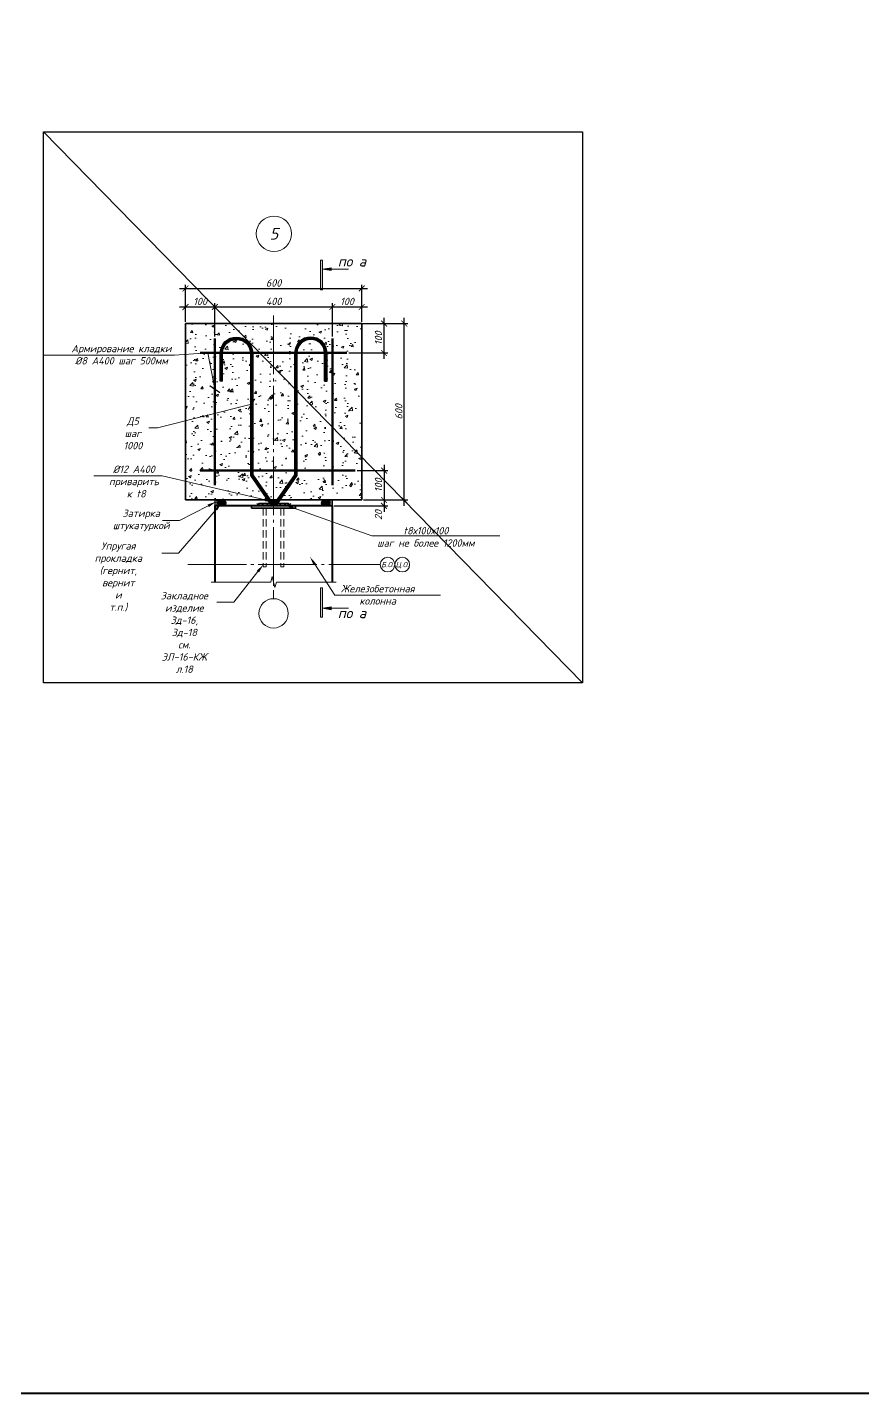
# Model space of a CAD drawing. Header units: millimetres. Extents: x -1807136 to 121189, y 23614 to 410608.
# Drawn here: x 16347 to 19191, y 28653 to 33301 of the extents above; entities that cross this region are included whole.
import ezdxf
from ezdxf import colors
from ezdxf.entities.mleader import LeaderData, LeaderLine
from ezdxf.enums import TextEntityAlignment as Align
from ezdxf.math import Vec2, Vec3

# ---------------------------------------------------------------- set-up
doc = ezdxf.new("R2010")
doc.units = ezdxf.units.MM
doc.header["$PDMODE"] = 3
doc.linetypes.add('DASHED2', pattern=[0.375, 0.25, -0.125])
doc.linetypes.add('GOST2.303 5', pattern=[24, 20, -1.5, 1, -1.5])
doc.layers.get('0').update_dxf_attribs({"lineweight": 5})
doc.layers.get('Defpoints').update_dxf_attribs({"lineweight": 0})
for name, color, linetype, lineweight in [('!!!Металл разрез', 7, 'Continuous', 35), ('#Cварка', 96, 'Continuous', 30), ('#Арматура', 152, 'Continuous', 30), ('#Бетон разрез', 22, 'Continuous', 40), ('#Выноски', 7, 'Continuous', 15), ('#Газобетон', 152, 'Continuous', 35), ('#Границы штриховок', 7, 'Continuous', 20), ('#Оси', 7, 'Continuous', 9), ('k_ Размеры', 7, 'Continuous', 15), ('Штриховка', 7, 'Continuous', 25)]:
    doc.layers.add(name, color=color, linetype=linetype, lineweight=lineweight)
doc.layers.add('#Hatch', color=7, linetype='Continuous', lineweight=5, true_color=0x525252)
doc.layers.add('#Арматура вид_2', color=7, linetype='Continuous', lineweight=35, true_color=0x616161)
doc.styles.add('GOST 2.304', font='isocpeui.ttf')
doc.styles.get("Standard").update_dxf_attribs({"font": 'arial.ttf'})
doc.styles.add('STEP PR', font='isocpeui.ttf')
doc.dimstyles.new('SPDS', dxfattribs={"dimscale": 10, "dimtxt": 2.5, "dimasz": 2, "dimexe": 1.25, "dimexo": 0.625, "dimtad": 1, "dimdec": 0, "dimrnd": 0.001, "dimtxsty": 'STEP PR', "dimblk": 'ARCHTICK', "dimcen": 2.5, "dimdle": 2, "dimclrd": 256, "dimclre": 256, "dimclrt": 7, "dimadec": 0, "dimazin": 2, "dimtfac": 0.75, "dimtdec": 0, "dimtmove": 1, "dimatfit": 3, "dimfxl": 1, "dimtolj": 1, "dimarcsym": 1})
pattern_1 = [(37.5, (-1995.759, 11.0527), (-0.08000156, 2.44706619), [0, -1.9304, 0, -2.159, 0, -2.06375]), (7.5, (-1995.759, 11.0527), (2.24761642, 3.5841255), [0, -1.0414, 0, -1.7399, 0, -0.66675]), (327.5, (-1997.3211, 11.0527), (3.95496185, 0.00718592), [0, -0.635, 0, -2.286, 0, -2.9845]), (317.5, (-1997.321, 11.0527), (3.81778226, 1.11464662), [0, -0.3175, 0, -1.4986, 0, -1.7145])]
pattern_2 = [(45, (-1992.4723, 11.0527), (-1.122532015, 1.122532015), []), (135, (-1992.4723, 11.0527), (-1.122532015, -1.122532015), [])]

# ---------------------------------------------------------------- blocks, each defined once
blk = doc.blocks.new('*U244')
at = {"layer": '#Арматура', "lineweight": 0}
h = blk.add_hatch(dxfattribs=at)
h.set_pattern_fill('ANSI31', scale=1.2)
edge = h.paths.add_edge_path()
edge.add_arc((0, 6), 6, 0, 360)
blk.add_circle((0, 6), 6)
blk = doc.blocks.new('*U247')
at = {"color": 0, "linetype": 'ByBlock', "lineweight": -2}
for p, q in [((13.58, 0), (13.9, 1.25)), ((13.9, 1.25), (14.52, -1.25)), ((13.58, 0), (0, 0)), ((14.52, -1.25), (14.83, 0)), ((28.42, 0), (14.83, 0))]:
    blk.add_line(p, q, dxfattribs=at)
blk = doc.blocks.new('*U251')
for p, q in [((-0.5, 0.5), (0.5, -0.5)), ((0.5, 0.5), (-0.5, -0.5)), ((1.5, 0.5), (2.5, -0.5)), ((2.5, 0.5), (1.5, -0.5)), ((3.5, 0.5), (4.5, -0.5)), ((4.5, 0.5), (3.5, -0.5))]:
    blk.add_line(p, q)
blk = doc.blocks.new('*U261')
at = {"color": 0, "linetype": 'ByBlock', "lineweight": -2}
blk.add_circle((0, 0), 6, dxfattribs=at)
blk.add_attdef('Узел', text='', height=4, dxfattribs=at).set_placement((0, 0), align=Align.MIDDLE_CENTER)
blk = doc.blocks.new('*U154')
at = {"linetype": 'ByBlock', "ltscale": 100}
h = blk.add_hatch(color=256, dxfattribs=at)
h.dxf.hatch_style = 1
h.paths.add_polyline_path([(35, 1000), (-35, 1000), (-35, 0), (35, 0)])
h = blk.add_hatch(color=256, dxfattribs=at)
h.dxf.hatch_style = 1
h.paths.add_polyline_path([(335, 750), (335, 700), (335, 650), (35, 700)])
for p, q in [((-35, 1000), (35, 1000)), ((-35, 0), (-35, 1000)), ((35, 1000), (35, 0)), ((35, 700), (335, 750)), ((35, 700), (335, 650)), ((335, 750), (335, 700)), ((335, 650), (335, 700)), ((35, 0), (-35, 0))]:
    blk.add_line(p, q, dxfattribs=at)
at = {"linetype": 'ByBlock', "ltscale": 100, "extrusion": (0, 1, 0), "elevation": 700}
blk.add_lwpolyline([(-925, 0), (-335, 0)], dxfattribs=at)
at = {"ltscale": 100, "style": 'STEP PR'}
blk.add_attdef('Nv', text='', height=350, dxfattribs=at).set_placement((781, 790), align=Align.RIGHT)
blk = doc.blocks.new('*U153')
at = {"linetype": 'ByBlock', "ltscale": 100}
h = blk.add_hatch(color=256, dxfattribs=at)
h.dxf.hatch_style = 1
h.paths.add_polyline_path([(35, 0), (-35, 0), (-35, -1000), (35, -1000)])
h = blk.add_hatch(color=256, dxfattribs=at)
h.dxf.hatch_style = 1
h.paths.add_polyline_path([(335, -750), (335, -700), (335, -650), (35, -700)])
for p, q in [((35, 0), (-35, 0)), ((-35, 0), (-35, -1000)), ((35, -1000), (35, 0)), ((35, -700), (335, -650)), ((35, -700), (335, -750)), ((335, -650), (335, -700)), ((335, -750), (335, -700)), ((-35, -1000), (35, -1000))]:
    blk.add_line(p, q, dxfattribs=at)
at = {"linetype": 'ByBlock', "ltscale": 100, "extrusion": (0, -1, 0), "elevation": 700}
blk.add_lwpolyline([(925, 0), (335, 0)], dxfattribs=at)
at = {"ltscale": 100, "style": 'STEP PR'}
blk.add_attdef('Nv', text='', height=350, dxfattribs=at).set_placement((781, -1140), align=Align.RIGHT)
blk = doc.blocks.new('_ArchTick')
at = {"color": 0, "linetype": 'ByBlock', "const_width": 0.15}
blk.add_lwpolyline([(-0.5, -0.5), (0.5, 0.5)], dxfattribs=at)
blk = doc.blocks.new('*D355')
at = {"layer": 'Defpoints', "color": 0, "transparency": 16777216}
for p in [(17485.4, 32293.2), (17630.2, 32293.2), (17485.4, 31693.2)]:
    blk.add_point(p, dxfattribs=at)
at = {"layer": 'k_ Размеры', "lineweight": -2, "transparency": 16777216}
for p, q in [((17630.2, 31673.2), (17630.2, 32313.2)), ((17491.7, 32293.2), (17642.7, 32293.2)), ((17491.7, 31693.2), (17642.7, 31693.2))]:
    blk.add_line(p, q, dxfattribs=at)
at = {"layer": 'k_ Размеры', "lineweight": -2, "transparency": 16777216, "xscale": 20, "yscale": 20, "zscale": 20}
for p, rotation in [((17630.2, 32293.2), 90), ((17630.2, 31693.2), 270)]:
    blk.add_blockref('_ArchTick', p, dxfattribs=dict(at, rotation=rotation))
at = {"layer": 'k_ Размеры', "color": 7, "transparency": 16777216, "insert": (17611.5, 31993.2), "char_height": 25, "attachment_point": 5, "rotation": 90, "style": 'STEP PR'}
blk.add_mtext('\\A1;600', dxfattribs=at)
blk = doc.blocks.new('*D356')
at = {"layer": 'Defpoints', "color": 0, "transparency": 16777216}
for p in [(17385.4, 31673.2), (17485.4, 31693.2), (17561.2, 31673.2)]:
    blk.add_point(p, dxfattribs=at)
at = {"layer": 'k_ Размеры', "lineweight": -2, "transparency": 16777216}
for p, q in [((17561.2, 31713.2), (17561.2, 31653.2)), ((17391.7, 31673.2), (17573.7, 31673.2)), ((17491.7, 31693.2), (17573.7, 31693.2))]:
    blk.add_line(p, q, dxfattribs=at)
at = {"layer": 'k_ Размеры', "lineweight": -2, "transparency": 16777216, "xscale": 20, "yscale": 20, "zscale": 20}
for p, rotation in [((17561.2, 31693.2), 90), ((17561.2, 31673.2), 270)]:
    blk.add_blockref('_ArchTick', p, dxfattribs=dict(at, rotation=rotation))
at = {"layer": 'k_ Размеры', "color": 7, "transparency": 16777216, "insert": (17542.4, 31641.9), "char_height": 25, "attachment_point": 5, "rotation": 90, "style": 'STEP PR'}
blk.add_mtext('\\A1;20', dxfattribs=at)
blk = doc.blocks.new('*D357')
at = {"layer": 'Defpoints', "color": 0, "transparency": 16777216}
for p in [(17485.4, 32412.5), (16885.4, 32293.2), (17485.4, 32293.2)]:
    blk.add_point(p, dxfattribs=at)
at = {"layer": 'k_ Размеры', "lineweight": -2, "transparency": 16777216}
for p, q in [((16865.4, 32412.5), (17505.4, 32412.5)), ((16885.4, 32299.5), (16885.4, 32425)), ((17485.4, 32299.5), (17485.4, 32425))]:
    blk.add_line(p, q, dxfattribs=at)
at = {"layer": 'k_ Размеры', "lineweight": -2, "transparency": 16777216, "xscale": 20, "yscale": 20, "zscale": 20, "rotation": 180}
blk.add_blockref('_ArchTick', (16885.4, 32412.5), dxfattribs=at)
at = {"layer": 'k_ Размеры', "lineweight": -2, "transparency": 16777216, "xscale": 20, "yscale": 20, "zscale": 20}
blk.add_blockref('_ArchTick', (17485.4, 32412.5), dxfattribs=at)
at = {"layer": 'k_ Размеры', "color": 7, "transparency": 16777216, "insert": (17185.4, 32431.2), "char_height": 25, "attachment_point": 5, "style": 'STEP PR'}
blk.add_mtext('\\A1;600', dxfattribs=at)
blk = doc.blocks.new('*D358')
at = {"layer": 'Defpoints', "color": 0, "transparency": 16777216}
for p in [(17435.4, 32293.2), (17561.2, 32293.2), (17435.4, 32193.2)]:
    blk.add_point(p, dxfattribs=at)
at = {"layer": 'k_ Размеры', "lineweight": -2, "transparency": 16777216}
for p, q in [((17561.2, 32173.2), (17561.2, 32313.2)), ((17441.7, 32293.2), (17573.7, 32293.2)), ((17441.7, 32193.2), (17573.7, 32193.2))]:
    blk.add_line(p, q, dxfattribs=at)
at = {"layer": 'k_ Размеры', "lineweight": -2, "transparency": 16777216, "xscale": 20, "yscale": 20, "zscale": 20}
for p, rotation in [((17561.2, 32293.2), 90), ((17561.2, 32193.2), 270)]:
    blk.add_blockref('_ArchTick', p, dxfattribs=dict(at, rotation=rotation))
at = {"layer": 'k_ Размеры', "color": 7, "transparency": 16777216, "insert": (17542.4, 32243.2), "char_height": 25, "attachment_point": 5, "rotation": 90, "style": 'STEP PR'}
blk.add_mtext('\\A1;100', dxfattribs=at)
blk = doc.blocks.new('*D359')
at = {"layer": 'Defpoints', "color": 0, "transparency": 16777216}
for p in [(17463.5, 31793.2), (17485.4, 31693.2), (17561.2, 31693.2)]:
    blk.add_point(p, dxfattribs=at)
at = {"layer": 'k_ Размеры', "lineweight": -2, "transparency": 16777216}
for p, q in [((17469.7, 31793.2), (17573.7, 31793.2)), ((17561.2, 31813.2), (17561.2, 31673.2)), ((17491.7, 31693.2), (17573.7, 31693.2))]:
    blk.add_line(p, q, dxfattribs=at)
at = {"layer": 'k_ Размеры', "lineweight": -2, "transparency": 16777216, "xscale": 20, "yscale": 20, "zscale": 20}
for p, rotation in [((17561.2, 31793.2), 90), ((17561.2, 31693.2), 270)]:
    blk.add_blockref('_ArchTick', p, dxfattribs=dict(at, rotation=rotation))
at = {"layer": 'k_ Размеры', "color": 7, "transparency": 16777216, "insert": (17542.4, 31743.2), "char_height": 25, "attachment_point": 5, "rotation": 90, "style": 'STEP PR'}
blk.add_mtext('\\A1;100', dxfattribs=at)
blk = doc.blocks.new('*D360')
at = {"layer": 'Defpoints', "color": 0, "transparency": 16777216}
for p in [(16985.4, 32349.7), (16885.4, 32293.2), (16985.4, 32243.2)]:
    blk.add_point(p, dxfattribs=at)
at = {"layer": 'k_ Размеры', "lineweight": -2, "transparency": 16777216}
for p, q in [((16865.4, 32349.7), (17005.4, 32349.7)), ((16885.4, 32299.5), (16885.4, 32362.2)), ((16985.4, 32249.5), (16985.4, 32362.2))]:
    blk.add_line(p, q, dxfattribs=at)
at = {"layer": 'k_ Размеры', "lineweight": -2, "transparency": 16777216, "xscale": 20, "yscale": 20, "zscale": 20, "rotation": 180}
blk.add_blockref('_ArchTick', (16885.4, 32349.7), dxfattribs=at)
at = {"layer": 'k_ Размеры', "lineweight": -2, "transparency": 16777216, "xscale": 20, "yscale": 20, "zscale": 20}
blk.add_blockref('_ArchTick', (16985.4, 32349.7), dxfattribs=at)
at = {"layer": 'k_ Размеры', "color": 7, "transparency": 16777216, "insert": (16935.4, 32368.5), "char_height": 25, "attachment_point": 5, "style": 'STEP PR'}
blk.add_mtext('\\A1;100', dxfattribs=at)
blk = doc.blocks.new('*D361')
at = {"layer": 'Defpoints', "color": 0, "transparency": 16777216}
for p in [(17385.4, 32349.7), (16985.4, 32243.2), (17385.4, 32243.2)]:
    blk.add_point(p, dxfattribs=at)
at = {"layer": 'k_ Размеры', "lineweight": -2, "transparency": 16777216}
for p, q in [((16965.4, 32349.7), (17405.4, 32349.7)), ((16985.4, 32249.5), (16985.4, 32362.2)), ((17385.4, 32249.5), (17385.4, 32362.2))]:
    blk.add_line(p, q, dxfattribs=at)
at = {"layer": 'k_ Размеры', "lineweight": -2, "transparency": 16777216, "xscale": 20, "yscale": 20, "zscale": 20, "rotation": 180}
blk.add_blockref('_ArchTick', (16985.4, 32349.7), dxfattribs=at)
at = {"layer": 'k_ Размеры', "lineweight": -2, "transparency": 16777216, "xscale": 20, "yscale": 20, "zscale": 20}
blk.add_blockref('_ArchTick', (17385.4, 32349.7), dxfattribs=at)
at = {"layer": 'k_ Размеры', "color": 7, "transparency": 16777216, "insert": (17185.4, 32368.5), "char_height": 25, "attachment_point": 5, "style": 'STEP PR'}
blk.add_mtext('\\A1;400', dxfattribs=at)
blk = doc.blocks.new('*D362')
at = {"layer": 'Defpoints', "color": 0, "transparency": 16777216}
for p in [(17485.4, 32349.7), (17485.4, 32293.2), (17385.4, 32243.2)]:
    blk.add_point(p, dxfattribs=at)
at = {"layer": 'k_ Размеры', "lineweight": -2, "transparency": 16777216}
for p, q in [((17365.4, 32349.7), (17505.4, 32349.7)), ((17385.4, 32249.5), (17385.4, 32362.2)), ((17485.4, 32299.5), (17485.4, 32362.2))]:
    blk.add_line(p, q, dxfattribs=at)
at = {"layer": 'k_ Размеры', "lineweight": -2, "transparency": 16777216, "xscale": 20, "yscale": 20, "zscale": 20, "rotation": 180}
blk.add_blockref('_ArchTick', (17385.4, 32349.7), dxfattribs=at)
at = {"layer": 'k_ Размеры', "lineweight": -2, "transparency": 16777216, "xscale": 20, "yscale": 20, "zscale": 20}
blk.add_blockref('_ArchTick', (17485.4, 32349.7), dxfattribs=at)
at = {"layer": 'k_ Размеры', "color": 7, "transparency": 16777216, "insert": (17435.4, 32368.5), "char_height": 25, "attachment_point": 5, "style": 'STEP PR'}
blk.add_mtext('\\A1;100', dxfattribs=at)

msp = doc.modelspace()

# ---------------------------------------------------------------- hatches: boundary and pattern name
at = {"layer": '#Hatch'}
h = msp.add_hatch(dxfattribs=at)
h.set_pattern_fill('AR-CONC', color=256, scale=0.5)
h.paths.add_polyline_path([(17185.4, 32293.2), (16885.4, 32293.2), (16885.4, 31693.2), (17185.4, 31693.2)])
h.paths.add_polyline_path([(17485.4, 32293.2), (17185.4, 32293.2), (17185.4, 31693.2), (17485.4, 31693.2)])
h = msp.add_hatch(dxfattribs=at)
h.set_pattern_fill('AR-SAND', color=256, scale=0.05)
h.set_pattern_definition(pattern_1)
edge = h.paths.add_edge_path()
edge.add_line((16985.4, 31693.2), (16985.4, 31673.2))
edge.add_line((16985.4, 31673.2), (17008.9, 31673.2))
edge.add_ellipse((17008.9, 31683.2), major_axis=(14.6, 0), ratio=0.686145, start_angle=90, end_angle=270, ccw=False)
edge.add_line((17008.9, 31693.2), (16985.4, 31693.2))
h = msp.add_hatch(dxfattribs=at)
h.set_pattern_fill('ANSI37', color=256, scale=0.5)
h.set_pattern_definition(pattern_2)
edge = h.paths.add_edge_path()
edge.add_ellipse((17008.9, 31683.2), major_axis=(14.6, 0), ratio=0.686145, start_angle=0, end_angle=360)
h = msp.add_hatch(dxfattribs=at)
h.set_pattern_fill('ANSI37', color=256, scale=0.5)
h.set_pattern_definition(pattern_2)
edge = h.paths.add_edge_path()
edge.add_ellipse((17362, 31683.2), major_axis=(-14.6, 0), ratio=0.686145, start_angle=0, end_angle=360, ccw=False)
h = msp.add_hatch(dxfattribs=at)
h.set_pattern_fill('AR-SAND', color=256, scale=0.05)
h.set_pattern_definition(pattern_1)
edge = h.paths.add_edge_path()
edge.add_ellipse((17362, 31683.2), major_axis=(-14.6, 0), ratio=0.686145, start_angle=90, end_angle=270)
edge.add_line((17362, 31693.2), (17385.4, 31693.2))
edge.add_line((17385.4, 31693.2), (17385.4, 31673.2))
edge.add_line((17385.4, 31673.2), (17362, 31673.2))

# ---------------------------------------------------------------- linework, layer by layer
at = {"layer": '!!!Металл разрез'}
msp.add_lwpolyline([(17110.4, 31665.2), (17110.4, 31673.2), (17260.4, 31673.2), (17260.4, 31665.2)], close=True, dxfattribs=at)
for points in [[(17185.4, 31681.2), (17135.4, 31681.2), (17135.4, 31673.2)], [(17185.4, 31681.2), (17235.4, 31681.2), (17235.4, 31673.2)]]:
    msp.add_lwpolyline(points, dxfattribs=at)
at = {"layer": '#Арматура', "const_width": 8}
for points in [[(16985.4, 32243.2), (16985.4, 31743.2)], [(17385.4, 32243.2), (17385.4, 31743.2)], [(16935.4, 32193.2), (17435.4, 32193.2)], [(16935.4, 31793.2), (17463.5, 31793.2)]]:
    msp.add_lwpolyline(points, dxfattribs=at)
at = {"layer": '#Арматура'}
for points in [[(17003.7, 32097.2), (17003.7, 32194.4, -0.956238), (17114.2, 32194.4), (17114.2, 31778.5), (17179.8, 31685.3, 0.320867), (17185.4, 31681.2, 0.320867)], [(17011.7, 32097.2), (17011.7, 32194.2, -0.952765), (17106.2, 32194.2), (17106.2, 31775.9), (17172.7, 31681.4, 0.294119), (17185.4, 31673.2, 0.294119)], [(17367.2, 32097.2), (17367.2, 32194.4, 0.956238), (17256.7, 32194.4), (17256.7, 31778.5), (17191.1, 31685.3, -0.320867), (17185.4, 31681.2, -0.320867)], [(17359.2, 32097.2), (17359.2, 32194.2, 0.952765), (17264.7, 32194.2), (17264.7, 31775.9), (17198.2, 31681.4, -0.294119), (17185.4, 31673.2, -0.294119)]]:
    msp.add_lwpolyline(points, format="xyb", dxfattribs=at)
for points in [[(16986.9, 32110.6), (16978.9, 32110.6)], [(17011.7, 32097.2), (17003.7, 32097.2)], [(17011.7, 32097.2), (17003.7, 32097.2)], [(17359.2, 32097.2), (17367.2, 32097.2)], [(17359.2, 32097.2), (17367.2, 32097.2)]]:
    msp.add_lwpolyline(points, dxfattribs=at)
at = {"layer": '#Арматура вид_2', "const_width": 8}
for points in [[(17007.7, 32097.2), (17007.7, 32097.2), (17007.7, 32194.3, -0.954602), (17110.2, 32194.3), (17110.2, 31777.2), (17176.2, 31683.4, 0.303347), (17185.4, 31677.2, 0.303347)], [(17363.2, 32097.2), (17363.2, 32097.2), (17363.2, 32194.3, 0.954602), (17260.7, 32194.3), (17260.7, 31777.2), (17194.7, 31683.4, -0.303347), (17185.4, 31677.2, -0.303347)]]:
    msp.add_lwpolyline(points, format="xyb", dxfattribs=at)
at = {"layer": '#Бетон разрез'}
msp.add_lwpolyline([(17385.4, 31414.1), (17385.4, 31673.2), (16985.4, 31673.2), (16985.4, 31414.1)], dxfattribs=at)
at = {"layer": '#Газобетон'}
for points in [[(16885.4, 32293.2), (17485.4, 32293.2)], [(16885.4, 32293.2), (16885.4, 31693.2)], [(17485.4, 32293.2), (17485.4, 31693.2)], [(16885.4, 31693.2), (17485.4, 31693.2)]]:
    msp.add_lwpolyline(points, dxfattribs=at)
at = {"layer": '#Границы штриховок'}
for points in [[(16985.4, 31673.2), (16985.4, 31693.2)], [(17385.4, 31673.2), (17385.4, 31693.2)]]:
    msp.add_lwpolyline(points, dxfattribs=at)
msp.add_ellipse((17008.9, 31683.2), major_axis=(14.6, 0), ratio=0.686145, start_param=-1.570796, end_param=4.712389, dxfattribs=at)
at = {"layer": '#Границы штриховок', "extrusion": (0, 0, -1)}
msp.add_ellipse((17362, 31683.2), major_axis=(-14.6, 0), ratio=0.686145, start_param=-1.570796, end_param=4.712389, dxfattribs=at)
at = {"layer": '#Оси', "linetype": 'GOST2.303 5', "ltscale": 10}
for points in [[(17185.4, 32321.1), (17185.4, 31382.4), (17185.4, 31357.4)], [(16892.9, 31473.2), (17523.3, 31473.2), (17548.3, 31473.2)]]:
    msp.add_lwpolyline(points, dxfattribs=at)
at = {"layer": '#Оси', "linetype": 'Continuous', "ltscale": 100}
for centre, radius in [((17573.3, 31473.2), 25), ((17623.3, 31473.2), 25), ((17185.4, 31307.4), 50)]:
    msp.add_circle(centre, radius, dxfattribs=at)
at = {"color": 3, "lineweight": 40}
msp.add_lwpolyline([(13722.6, 36442.8), (24318.1, 36442.8), (24318.1, 28653.3), (13722.6, 28653.3)], close=True, dxfattribs=at)
for points in [[(16985.4, 31673.2), (16985.4, 31693.2)], [(17110.4, 31673.2), (17110.4, 31665.2)], [(17260.4, 31673.2), (17260.4, 31665.2)], [(17385.4, 31673.2), (17385.4, 31693.2)], [(17150.4, 31465.2), (17160.4, 31465.2)], [(17210.4, 31465.2), (17220.4, 31465.2)]]:
    msp.add_lwpolyline(points)
at = {"linetype": 'DASHED2', "ltscale": 100}
for points in [[(17150.4, 31665.2), (17150.4, 31465.2)], [(17160.4, 31665.2), (17160.4, 31465.2)], [(17210.4, 31665.2), (17210.4, 31465.2)], [(17220.4, 31665.2), (17220.4, 31465.2)]]:
    msp.add_lwpolyline(points, dxfattribs=at)
at = {"layer": 'Штриховка'}
msp.add_lwpolyline([(16401.7, 32945.2), (18236.4, 32945.2), (18236.4, 31071.7), (16401.7, 31071.7)], close=True, dxfattribs=at)
msp.add_lwpolyline([(16401.7, 32945.2), (18236.4, 31071.7)], dxfattribs=at)

# ---------------------------------------------------------------- block references
at = {"layer": '#Cварка', "yscale": -8, "zscale": -8, "rotation": 180}
for p, xscale in [((17132, 31677.2), -8), ((17239.8, 31677), 8)]:
    msp.add_blockref('*U251', p, dxfattribs=dict(at, xscale=xscale))
at = {"layer": '#Арматура', "xscale": -1, "rotation": 90}
msp.add_blockref('*U244', (17191.4, 31687.2), dxfattribs=at)
ref = msp.add_blockref('*U261', (17186.5, 32598.7), dxfattribs=dict(xscale=10, yscale=10, zscale=10))
ref.add_attrib('Узел', '5', dxfattribs={"color": 0, "linetype": 'ByBlock', "lineweight": -2, "height": 40, "style": 'STEP PR'}).set_placement((17186.5, 32598.7), align=Align.MIDDLE_CENTER)
ref = msp.add_blockref('*U154', (17348.4, 32408.3), dxfattribs=dict(xscale=0.1, yscale=0.1, zscale=0.1))
ref.add_attrib('Nv', 'по а', dxfattribs={"ltscale": 100, "height": 35, "style": 'STEP PR'}).set_placement((17500.2, 32487.3), align=Align.RIGHT)
at = {"xscale": -15, "yscale": -15, "zscale": -15}
msp.add_blockref('*U247', (17398.6, 31414.1), dxfattribs=at)
ref = msp.add_blockref('*U153', (17348.4, 31394.6), dxfattribs=dict(xscale=0.1, yscale=0.1, zscale=0.1))
ref.add_attrib('Nv', 'по а', dxfattribs={"ltscale": 100, "height": 35, "style": 'STEP PR'}).set_placement((17500.2, 31291.1), align=Align.RIGHT)

# ---------------------------------------------------------------- texts
at = {"layer": '#Оси', "linetype": 'Continuous', "ltscale": 100, "style": 'GOST 2.304'}
for s, p in [('Б.О.', (17573.3, 31473.2)), ('Ц.О.', (17623.3, 31473.2))]:
    msp.add_text(s, height=17.5, dxfattribs=at).set_placement(p, align=Align.MIDDLE_CENTER)

# ---------------------------------------------------------------- dimensions: what is measured, and where the dimension line sits
at = {"layer": 'k_ Размеры'}
for base, p1, p2, picture, middle in [((17485.4, 32412.5), (16885.4, 32293.2), (17485.4, 32293.2), '*D357', (17185.4, 32431.2)), ((16985.4, 32349.7), (16885.4, 32293.2), (16985.4, 32243.2), '*D360', (16935.4, 32368.5)), ((17385.4, 32349.7), (16985.4, 32243.2), (17385.4, 32243.2), '*D361', (17185.4, 32368.5)), ((17485.4, 32349.7), (17385.4, 32243.2), (17485.4, 32293.2), '*D362', (17435.4, 32368.5))]:
    dim = msp.add_linear_dim(base=base, p1=p1, p2=p2, dimstyle='SPDS', dxfattribs=at)
    dim.commit()
    dim.dimension.update_dxf_attribs({"geometry": picture, "text_midpoint": middle})
for base, p1, p2, picture, middle in [((17561.2, 32293.2), (17435.4, 32193.2), (17435.4, 32293.2), '*D358', (17542.4, 32243.2)), ((17630.2, 32293.2), (17485.4, 31693.2), (17485.4, 32293.2), '*D355', (17611.5, 31993.2)), ((17561.2, 31693.2), (17463.5, 31793.2), (17485.4, 31693.2), '*D359', (17542.4, 31743.2))]:
    dim = msp.add_linear_dim(base=base, p1=p1, p2=p2, angle=90, dimstyle='SPDS', dxfattribs=at)
    dim.commit()
    dim.dimension.update_dxf_attribs({"geometry": picture, "text_midpoint": middle})
dim = msp.add_linear_dim(base=(17561.2, 31673.2), p1=(17485.4, 31693.2), p2=(17385.4, 31673.2), angle=90, dimstyle='SPDS', dxfattribs=at)
dim.commit()
dim.dimension.update_dxf_attribs({"geometry": '*D356', "text_midpoint": (17561.2, 31641.9), "dimtype": 160})

# ---------------------------------------------------------------- leaders
at = {"layer": '#Выноски'}
ml = msp.add_multileader_mtext('Standard', dxfattribs=at)
ml.set_content('{\\H0.83333x;Армирование кладки\\P\\pq*;%%C8 А400 шаг 500мм}', color=256, style='STEP PR')
ml.set_leader_properties(color=256, linetype='ByLayer', lineweight=-1)
ml.set_arrow_properties(name='ARCHTICK')
ml.build(insert=Vec2(0, 0))
ml.multileader.update_dxf_attribs({"text_left_attachment_type": 6, "text_right_attachment_type": 6, "dogleg_length": 0, "arrow_head_size": 30, "scale": 0.1})
ctx = ml.context
ctx.base_point, ctx.scale, ctx.char_height, ctx.arrow_head_size, ctx.landing_gap_size, ctx.plane_origin = Vec3(16487.3, 32185.7), 0.1, 30, 30, 12.5, Vec3(17985.1, 31379.6)
ctx.left_attachment, ctx.right_attachment, ctx.text_align_type = 6, 6, 1
notes = []
notes.append((ctx, [(1, (1, 1, 0), (16847.6, 32185.7), (-1, 0), 0, [(0, [(16985.4, 32070), (16961.5, 32193.2)], 0, [])])]))
ctx.mtext.insert, ctx.mtext.rotation, ctx.mtext.alignment, ctx.mtext.flow_direction = Vec3(16667.4, 32220.7), 6.283185, 2, 5
ml = msp.add_multileader_mtext('Standard', dxfattribs=at)
ml.set_content('{\\H0.83333x;Д5\\Pшаг 1000\\A1;\\H1.2x;     }', color=256, style='STEP PR')
ml.set_leader_properties(color=256, linetype='ByLayer', lineweight=-1)
ml.set_arrow_properties(name='ARCHTICK')
ml.build(insert=Vec2(0, 0))
ml.multileader.update_dxf_attribs({"text_left_attachment_type": 6, "text_right_attachment_type": 6, "dogleg_length": 0, "arrow_head_size": 30, "scale": 0.1})
ctx = ml.context
ctx.base_point, ctx.scale, ctx.char_height, ctx.arrow_head_size, ctx.landing_gap_size, ctx.plane_origin = Vec3(16622.3, 31938.8), 0.1, 30, 30, 12.5, Vec3(19632.5, 31662.2)
ctx.left_attachment, ctx.right_attachment, ctx.text_align_type = 6, 6, 1
notes.append((ctx, [(1, (1, 1, 0), (16790.2, 31938.8), (-1, 0), 0, [(1, [(17110.2, 32019)], 0, [])])]))
ctx.mtext.insert, ctx.mtext.rotation, ctx.mtext.width, ctx.mtext.defined_height, ctx.mtext.alignment, ctx.mtext.flow_direction = Vec3(16706.3, 31973.8), 6.283185, 164.119, 8.19, 2, 5
ml = msp.add_multileader_mtext('Standard', dxfattribs=at)
ml.set_content('{\\H0.83333x;%%C12 A400\\Pприварить\\P к t8}', color=256, style='STEP PR')
ml.set_leader_properties(color=256, linetype='ByLayer', lineweight=-1)
ml.build(insert=Vec2(0, 0))
ml.multileader.update_dxf_attribs({"text_left_attachment_type": 6, "text_right_attachment_type": 6, "dogleg_length": 0, "arrow_head_size": 30, "scale": 0.1})
ctx = ml.context
ctx.base_point, ctx.scale, ctx.char_height, ctx.arrow_head_size, ctx.landing_gap_size, ctx.plane_origin = Vec3(16613.9, 31775.1), 0.1, 30, 30, 12.5, Vec3(19363.8, 31287.2)
ctx.left_attachment, ctx.right_attachment, ctx.text_align_type = 6, 6, 1
notes.append((ctx, [(1, (1, 1, 0), (16805.6, 31775.1), (-1, 0), 0, [(1, [(17185.4, 31687.2)], 0, [])])]))
ctx.mtext.insert, ctx.mtext.rotation, ctx.mtext.defined_height, ctx.mtext.alignment, ctx.mtext.flow_direction = Vec3(16709.8, 31810.1), 6.283185, 8.19, 2, 5
ml = msp.add_multileader_mtext('Standard', dxfattribs=at)
ml.set_content('{\\H0.83333x;Упругая прокладка\\P(гернит, вернит\\A1; и т.п.)\\H1.2x;           }', color=256, style='STEP PR')
ml.set_leader_properties(color=256, linetype='ByLayer', lineweight=-1)
ml.build(insert=Vec2(0, 0))
ml.multileader.update_dxf_attribs({"text_left_attachment_type": 6, "text_right_attachment_type": 6, "dogleg_length": 0, "arrow_head_size": 30, "scale": 0.1})
ctx = ml.context
ctx.base_point, ctx.scale, ctx.char_height, ctx.arrow_head_size, ctx.landing_gap_size, ctx.plane_origin = Vec3(16452, 31511.9), 0.1, 30, 30, 12.5, Vec3(18850.3, 31227)
ctx.left_attachment, ctx.right_attachment, ctx.text_align_type = 6, 6, 1
notes.append((ctx, [(1, (1, 1, 0), (16861.7, 31511.9), (-1, 0), 0, [(1, [(17008.9, 31683.2)], 0, [])])]))
ctx.mtext.insert, ctx.mtext.rotation, ctx.mtext.width, ctx.mtext.defined_height, ctx.mtext.alignment, ctx.mtext.flow_direction = Vec3(16656.9, 31549.4), 6.283185, 440.245, 26.8, 2, 5
ml = msp.add_multileader_mtext('Standard', dxfattribs=at)
ml.set_content('{\\H0.83333x;Затирка\\P штукатуркой}', color=256, style='STEP PR')
ml.set_leader_properties(color=256, linetype='ByLayer', lineweight=-1)
ml.build(insert=Vec2(0, 0))
ml.multileader.update_dxf_attribs({"text_left_attachment_type": 6, "text_right_attachment_type": 6, "dogleg_length": 0, "arrow_head_size": 30, "scale": 0.1})
ctx = ml.context
ctx.base_point, ctx.scale, ctx.char_height, ctx.arrow_head_size, ctx.landing_gap_size, ctx.plane_origin = Vec3(16604.9, 31623), 0.1, 30, 30, 12.5, Vec3(18853.2, 31338.1)
ctx.left_attachment, ctx.right_attachment, ctx.text_align_type = 6, 6, 1
notes.append((ctx, [(1, (1, 1, 0), (16864.6, 31623), (-1, 0), 0, [(1, [(16989.4, 31687.1)], 0, [])])]))
ctx.mtext.insert, ctx.mtext.rotation, ctx.mtext.width, ctx.mtext.defined_height, ctx.mtext.alignment, ctx.mtext.flow_direction = Vec3(16734.7, 31660.5), 6.283185, 440.245, 26.8, 2, 5
ml = msp.add_multileader_mtext('Standard', dxfattribs=at)
ml.set_content('{\\H0.83333x;t8х100х100\\Pшаг не более 1200мм\\P\\pq*;\\A1;\\H1.2x;            }', color=256, style='STEP PR')
ml.set_leader_properties(color=256, linetype='ByLayer', lineweight=-1)
ml.build(insert=Vec2(0, 0))
ml.multileader.update_dxf_attribs({"text_left_attachment_type": 6, "text_right_attachment_type": 6, "dogleg_length": 0, "arrow_head_size": 30, "scale": 0.1})
ctx = ml.context
ctx.base_point, ctx.scale, ctx.char_height, ctx.arrow_head_size, ctx.landing_gap_size, ctx.plane_origin = Vec3(17519.3, 31571), 0.1, 30, 30, 12.5, Vec3(19461.9, 31397)
ctx.left_attachment, ctx.right_attachment, ctx.text_align_type = 6, 6, 1
notes.append((ctx, [(0, (1, 1, 0), (17519.3, 31571), (1, 0), 0, [(1, [(17223.8, 31677)], 0, [])])]))
ctx.mtext.insert, ctx.mtext.rotation, ctx.mtext.defined_height, ctx.mtext.alignment, ctx.mtext.flow_direction = Vec3(17703.8, 31601), 6.283185, 607.8, 2, 5
ml = msp.add_multileader_mtext('Standard', dxfattribs=at)
ml.set_content('{\\H0.83333x;Закладное изделие \\PЗд-16, Зд-18\\P см. ЭЛ-16-КЖ л.18\\A1;\\H1.2x;            }', color=256, style='STEP PR')
ml.set_leader_properties(color=256, linetype='ByLayer', lineweight=-1)
ml.build(insert=Vec2(0, 0))
ml.multileader.update_dxf_attribs({"text_left_attachment_type": 6, "text_right_attachment_type": 6, "dogleg_length": 0, "arrow_head_size": 30, "scale": 0.1})
ctx = ml.context
ctx.base_point, ctx.scale, ctx.char_height, ctx.arrow_head_size, ctx.landing_gap_size, ctx.plane_origin = Vec3(16712.6, 31345.1), 0.1, 30, 30, 12.5, Vec3(19417.8, 30609.1)
ctx.left_attachment, ctx.right_attachment, ctx.text_align_type = 6, 6, 1
notes.append((ctx, [(1, (1, 1, 0), (17050.2, 31345.1), (-1, 0), 0, [(1, [(17150.4, 31473.2)], 0, [])])]))
ctx.mtext.insert, ctx.mtext.rotation, ctx.mtext.width, ctx.mtext.defined_height, ctx.mtext.alignment, ctx.mtext.flow_direction = Vec3(16881.4, 31380.1), 6.283185, 454.168, 220, 2, 5
ml = msp.add_multileader_mtext('Standard', dxfattribs=at)
ml.set_content('{\\H0.83333x;Железобетонная\\Pколонна}', color=256, style='STEP PR')
ml.set_leader_properties(color=256, linetype='ByLayer', lineweight=-1)
ml.build(insert=Vec2(0, 0))
ml.multileader.update_dxf_attribs({"text_left_attachment_type": 6, "text_right_attachment_type": 6, "dogleg_length": 0, "arrow_head_size": 30, "scale": 0.1})
ctx = ml.context
ctx.base_point, ctx.scale, ctx.char_height, ctx.arrow_head_size, ctx.landing_gap_size, ctx.plane_origin = Vec3(17394, 31369), 0.1, 30, 30, 12.5, Vec3(19992.5, 29695.7)
ctx.left_attachment, ctx.right_attachment, ctx.text_align_type = 6, 6, 1
notes.append((ctx, [(0, (1, 1, 0), (17394, 31369), (1, 0), 0, [(0, [(17309.3, 31499.5)], 0, [])])]))
ctx.mtext.insert, ctx.mtext.rotation, ctx.mtext.alignment, ctx.mtext.flow_direction = Vec3(17539.8, 31404), 6.283185, 2, 5
for ctx, leaders in notes:
    for number, flags, end, landing, length, lines in leaders:
        leader = LeaderData()
        leader.index, (leader.has_last_leader_line, leader.has_dogleg_vector, leader.attachment_direction) = number, flags
        leader.last_leader_point, leader.dogleg_vector, leader.dogleg_length = Vec3(end), Vec3(landing), length
        for number, points, colour, breaks in lines:
            line = LeaderLine()
            line.index, line.vertices, line.color, line.breaks = number, Vec3.list(points), colors.encode_raw_color(colour), breaks
            leader.lines.append(line)
        ctx.leaders.append(leader)

doc.saveas('drawing.dxf')
